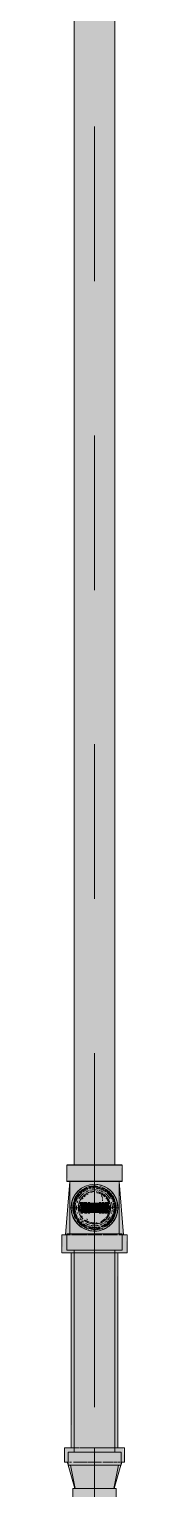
# Model space of a CAD drawing. Header units: millimetres. Extents: x -4000 to 187956, y -58990 to 162485.
# Drawn here: x 14216 to 14284, y 131161 to 132662 of the extents above; entities that cross this region are included whole.
import ezdxf

# ---------------------------------------------------------------- set-up
doc = ezdxf.new("R2010")
doc.units = ezdxf.units.MM
doc.linetypes.add('Dash 1_16_', pattern=[317.5, 158.75, -158.75])
for name, color, linetype, lineweight in [('F-SPRN', 3, 'Continuous', 9), ('P-PIPE', 3, 'Continuous', 9), ('P-PIPE-CNTR', 3, 'Continuous', 9)]:
    doc.layers.add(name, color=color, linetype=linetype, lineweight=lineweight)

# ---------------------------------------------------------------- blocks, each defined once
blk = doc.blocks.new('Sprinkler_Up - DN20-V220-FFS - TANG 1')
at = {"layer": 'F-SPRN', "transparency": 33554534}
for points in [[(-22.2, 0), (-3.9, 0.7), (-1.7, 2.9), (-1.2, 3.5), (-0.6, 4), (0.6, 4), (1.2, 3.5), (1.7, 2.9), (4.6, 0), (22.2, 0), (17.4, 13.5), (6.9, 21.2), (-6.9, 21.2), (-18, 13), (-20.5, 5.2)], [(0, -16.7), (4.3, -16.1), (11.8, -11.8), (16.1, -4.3), (16.1, 4.3), (10.8, 12.5), (8.3, 14.4), (-0.3, 16.6), (-4.3, 16.1), (-11.8, 11.8), (-16.1, 4.3), (-16.1, -4.3), (-11.8, -11.8), (-8.3, -14.4), (-0.3, -16.6)], [(0, -15.6), (7.8, -13.5), (14.4, -5.7), (15.1, -4), (15.1, 4), (13.5, 7.8), (7.8, 13.5), (-0.3, 15.5), (-9.1, 12.5), (-11, 11), (-15.1, 4), (-15.1, -4), (-11, -11), (-7.8, -13.5), (-0.3, -15.5)], [(-0.3, -21.2), (6.9, -21.2), (18, -13.1), (22.2, 0), (3.9, -0.7), (1.7, -2.9), (1.2, -3.5), (0.6, -4), (-0.6, -4), (-1.2, -3.5), (-1.7, -2.9), (-4.6, 0), (-22.2, 0), (-18, -13.1), (-6.9, -21.2)], [(-10.9, -5.5), (-10.9, 5.4), (-14.5, 5.4), (-14.5, -5.5)], [(-7.7, -5.5), (-7.7, 5.4), (-10.9, 5.4), (-10.9, -5.5)], [(-7.7, -5.5), (0, -5.5), (-0.3, 5.4), (-7.7, 5.4)], [(0, 0), (5.7, 0), (2.9, 4.9), (-2.9, 4.9), (-5.7, 0), (-0.3, 0)], [(-2.9, -4.9), (2.9, -4.9), (5.7, 0), (-5.7, 0)], [(-4.6, 0), (4.6, 0), (-0.3, 4.3)], [(0, -4.6), (4.6, 0), (-4.6, 0), (-0.3, -4.3)], [(0, -2.6), (1.3, 0), (-1.8, 0), (-0.3, -2.1)], [(1.8, 0), (-0.3, 2), (-0.3, 0)], [(7.7, -5.5), (7.7, 5.4), (0, 5.4), (0, -5.5)], [(10.9, -5.5), (10.9, 5.4), (7.7, 5.4), (7.7, -5.5)], [(14.5, -5.5), (14.5, 5.4), (10.9, 5.4), (10.9, -5.5)]]:
    blk.add_hatch(color=1, dxfattribs=at).paths.add_polyline_path(points)
at = {"layer": 'F-SPRN', "color": 1}
for p, q in [((-11.5, 5.4), (-14.5, 5.4)), ((-14.5, 5.4), (-11.3, 5.4)), ((-14.5, 5.4), (-14.5, 3.7)), ((-14.5, 3.3), (-14.5, 1.7)), ((-11.5, 5.4), (-11.5, 4)), ((-10.9, 1.9), (-10.9, 3.6)), ((-10.8, 5.4), (-8, 5.4)), ((-8.1, 5.4), (-10.8, 5.4)), ((-8.1, 4.8), (-8.1, 2.8)), ((-8.1, 2.5), (-8.1, 0.7)), ((-7.7, 4.8), (-7.7, 2.7)), ((-7.7, 4.8), (-7.7, 2.7)), ((-7.7, 2.1), (-7.7, 0.5)), ((-7.7, 2.1), (-7.7, 0.5)), ((-6.7, 5.4), (-4.7, 5.4)), ((-5.8, 3.8), (-5.8, 2.2)), ((-2.1, 0), (-2.1, 0)), ((-2.1, 0), (-2.1, -0.1)), ((-0.5, 2), (-0.6, 2)), ((-0.6, 2), (-0.6, 2)), ((-0.3, 5.4), (0, 5.4)), ((0, 5.4), (-0.3, 5.4)), ((0, 2.1), (-0.1, 2.1)), ((2.1, 0), (2.1, 0.1)), ((2.1, 0), (2.1, 0)), ((4.7, 5.4), (6.5, 5.4)), ((7.7, 5.4), (10.1, 5.4)), ((7.7, 5.2), (7.7, 2.7)), ((7.7, 5.2), (7.7, 2.7)), ((7.7, 2.3), (7.7, 0.5)), ((7.7, 2.3), (7.7, 0.5)), ((10.1, 5.4), (8.1, 5.4)), ((8.1, 5.4), (8.1, 2.8)), ((8.1, 2.5), (8.1, 0.4)), ((10.9, 5.4), (14.5, 5.4)), ((10.9, 3.6), (10.9, 0.2)), ((14.5, 5.4), (11.5, 5.4)), ((11.5, 5.4), (11.5, 4)), ((11.5, 3), (11.5, 0.2)), ((14.5, 5.4), (14.5, 1.7)), ((14.5, 1.3), (14.5, -1.3)), ((-14.5, -1.3), (-14.5, -3.6)), ((-12, -5.5), (-14.5, -5.5)), ((-14.5, -5.5), (-12, -5.5)), ((-10.9, -2.6), (-10.9, -1.3)), ((-10.4, -5.5), (-8.1, -5.5)), ((-7.8, -5.5), (-10.4, -5.5)), ((-8.1, -4.2), (-8.1, -5.5)), ((-7.7, -2.7), (-7.7, -4)), ((-7.7, -2.7), (-7.7, -4)), ((-7, -5.5), (-5.8, -5.5)), ((-4.8, -5.5), (-7, -5.5)), ((-5.8, -2.3), (-5.8, -3.8)), ((-0.3, -5.5), (0, -5.5)), ((0, -5.5), (-0.3, -5.5)), ((0, -2.1), (0.1, -2.1)), ((7, -5.5), (4.8, -5.5)), ((5.8, -2.2), (5.8, -3.8)), ((5.8, -5.5), (7, -5.5)), ((7.7, -0.5), (7.7, -2.3)), ((7.7, -0.5), (7.7, -2.3)), ((10.4, -5.5), (7.7, -5.5)), ((8.1, -0.4), (8.1, -1.9)), ((8.1, -2.8), (8.1, -5.5)), ((8.1, -5.5), (10.4, -5.5)), ((10.9, -0.2), (10.9, -3.4)), ((14.5, -5.5), (10.9, -5.5)), ((11.5, -0.2), (11.5, -3)), ((11.5, -4), (11.5, -5.5)), ((11.5, -5.5), (14.5, -5.5)), ((14.5, -2.4), (14.5, -5.5))]:
    blk.add_line(p, q, dxfattribs=at)
at = {"layer": 'F-SPRN', "color": 1, "flags": 128}
for points in [[(-0.6, 2), (-0.7, 2), (-0.8, 1.9), (-0.9, 1.9), (-0.9, 1.9), (-1, 1.8), (-1.1, 1.8), (-1.2, 1.7), (-1.2, 1.7), (-1.3, 1.6), (-1.4, 1.6), (-1.4, 1.5), (-1.5, 1.5), (-1.5, 1.4), (-1.6, 1.3), (-1.6, 1.3), (-1.7, 1.2), (-1.7, 1.1), (-1.8, 1.1), (-1.8, 1), (-1.9, 0.9), (-1.9, 0.8), (-1.9, 0.8), (-2, 0.7), (-2, 0.6), (-2, 0.5), (-2, 0.5), (-2, 0.4), (-2.1, 0.3), (-2.1, 0.2), (-2.1, 0.1), (-2.1, 0)], [(-0.1, 2.1), (-0.1, 2.1), (-0.2, 2.1), (-0.3, 2.1), (-0.4, 2), (-0.5, 2)], [(2.1, 0.1), (2.1, 0.2), (2.1, 0.2), (2.1, 0.3), (2, 0.4), (2, 0.5), (2, 0.6), (2, 0.7), (1.9, 0.7), (1.9, 0.8), (1.9, 0.9), (1.8, 1), (1.8, 1), (1.8, 1.1), (1.7, 1.2), (1.7, 1.2), (1.6, 1.3), (1.6, 1.4), (1.5, 1.4), (1.4, 1.5), (1.4, 1.5), (1.3, 1.6), (1.3, 1.7), (1.2, 1.7), (1.1, 1.7), (1.1, 1.8), (1, 1.8), (0.9, 1.9), (0.8, 1.9), (0.8, 1.9), (0.7, 2), (0.6, 2), (0.5, 2), (0.4, 2), (0.4, 2), (0.3, 2.1), (0.2, 2.1), (0.1, 2.1), (0, 2.1)], [(-2.1, -0.1), (-2.1, -0.2), (-2.1, -0.2), (-2.1, -0.3)], [(-2.1, -0.3), (-2, -0.4), (-2, -0.5), (-2, -0.6), (-2, -0.7), (-1.9, -0.7), (-1.9, -0.8), (-1.9, -0.9), (-1.8, -1), (-1.8, -1), (-1.8, -1.1), (-1.7, -1.2), (-1.7, -1.2), (-1.6, -1.3), (-1.6, -1.4), (-1.5, -1.4), (-1.4, -1.5), (-1.4, -1.5), (-1.3, -1.6), (-1.3, -1.7), (-1.2, -1.7), (-1.1, -1.7), (-1.1, -1.8), (-1, -1.8), (-0.9, -1.9), (-0.8, -1.9), (-0.8, -1.9), (-0.7, -2), (-0.6, -2), (-0.5, -2), (-0.4, -2), (-0.4, -2), (-0.3, -2.1), (-0.2, -2.1), (-0.1, -2.1), (0, -2.1)], [(0.1, -2.1), (0.1, -2.1), (0.2, -2.1), (0.3, -2.1), (0.4, -2), (0.5, -2), (0.6, -2), (0.6, -2), (0.7, -2), (0.8, -1.9), (0.9, -1.9), (0.9, -1.9), (1, -1.8), (1.1, -1.8), (1.2, -1.7), (1.2, -1.7), (1.3, -1.6), (1.4, -1.6), (1.4, -1.5), (1.5, -1.5), (1.5, -1.4), (1.6, -1.3), (1.6, -1.3), (1.7, -1.2), (1.7, -1.1), (1.8, -1.1), (1.8, -1), (1.9, -0.9), (1.9, -0.8), (1.9, -0.8), (2, -0.7), (2, -0.6), (2, -0.5), (2, -0.5), (2, -0.4), (2.1, -0.3), (2.1, -0.2), (2.1, -0.1), (2.1, 0)]]:
    blk.add_lwpolyline(points, dxfattribs=at)
at = {"layer": 'F-SPRN', "color": 1}
for radius, start, end in [(22.2, 126, 137.5199), (21.9, 126.6942, 134.2868), (22.2, 120.5099, 125.4426), (21.9, 121.0008, 125.7507), (21.9, 115.9038, 121.0008), (22.2, 115.5084, 120.3073), (22.2, 110.5227, 115.155), (21.9, 110.8269, 115.8071), (16.7, 113.0788, 120), (16.7, 113.0788, 120), (21.9, 100.2265, 104.9879), (22.2, 100.2138, 104.6605), (16.7, 96.4143, 105), (16.7, 96.4143, 105), (22.2, 95.1058, 99), (21.9, 90.8412, 96.6043), (16.7, 90, 91.0998), (16.7, 90, 91.0998), (15.6, 90, 91.1749), (15.6, 90, 91.1749), (21.9, 83.3957, 89.4624), (22.2, 81.4379, 84.8941), (15.6, 75.573, 80.5892), (15.6, 75.573, 80.5892), (21.9, 75.0121, 78.7151), (16.7, 60, 66.9212), (16.7, 60, 66.9212), (22.2, 64.845, 69.4773), (21.9, 64.1928, 69.1731), (22.2, 59.6926, 63.8302), (22.2, 54.5573, 59.4901), (21.9, 54.2493, 58.9991), (22.2, 42.48, 54), (21.9, 45.7131, 53.3058), (21.9, 41.5969, 45.7131), (22.2, 174.2121, 180), (22.2, 168.0802, 173.7027), (21.9, 175.7511, 179.2615), (22.2, 146.0214, 166.9094), (21.9, 165.6773, 170.4166), (21.9, 157.1451, 164.8151), (21.9, 148.6536, 154.7925), (21.9, 144.9438, 146.6247), (22.2, 144, 144.2557), (21.9, 144, 144.9438), (21.9, 138.7741, 143.2701), (16.7, 167.6802, 180), (16.7, 167.6802, 180), (16.7, 155.3879, 162.2982), (16.7, 155.3879, 162.2982), (15.6, 171.292, 180), (15.6, 171.292, 180), (15.6, 157.7499, 165), (15.6, 157.7499, 165), (16.7, 137.7018, 149.931), (16.7, 137.7018, 149.931), (15.6, 138.4214, 144.6373), (15.6, 138.4214, 144.6373), (16.7, 130.7528, 135), (16.7, 130.7528, 135), (16.7, 121.4181, 130.5751), (16.7, 121.4181, 130.5751), (15.6, 126.205, 133.2078), (15.6, 126.205, 133.2078), (15.6, 115.1213, 119.9813), (15.6, 115.1213, 119.9813), (4.63, 155.7832, 180), (4.63, 155.7832, 180), (2.56, 109.0192, 166.2041), (2.56, 109.0192, 166.2041), (2.04, 109.0192, 180), (4.63, 90, 96.1539), (4.63, 90, 96.1539), (3.81, 90, 97.4715), (2.56, 90, 101.1287), (2.56, 90, 101.1287), (2.04, 90, 103.9305), (4.63, 54.3832, 89.9998), (4.63, 54.3832, 89.9998), (3.81, 57.0577, 89.9998), (2.56, 14.5599, 89.9997), (2.56, 14.5599, 89.9997), (2.04, 10.4703, 89.9996), (4.63, 17.9592, 42.0539), (4.63, 17.9592, 42.0539), (15.6, 67.5614, 73.8677), (15.6, 67.5614, 73.8677), (15.6, 60.0187, 65.5637), (15.6, 60.0187, 65.5637), (15.6, 54.096, 60), (15.6, 54.096, 60), (16.7, 49.4249, 58.5819), (16.7, 49.4249, 58.5819), (15.6, 46.7922, 53.795), (15.6, 46.7922, 53.795), (16.7, 45, 49.2472), (16.7, 45, 49.2472), (15.6, 30, 41.5786), (15.6, 30, 41.5786), (16.7, 30, 42.2978), (16.7, 30, 42.2978), (15.6, 23.6155, 29.5646), (15.6, 15, 29.5646), (15.6, 15, 20.3861), (16.7, 17.7022, 24.6121), (16.7, 17.7022, 24.6121), (15.6, 360, 8.708), (15.6, 0, 8.708), (16.7, 360, 12.3198), (16.7, 0, 12.3198), (21.9, 37.0471, 41.2258), (22.2, 36, 41.8781), (21.9, 35.0562, 37.0471), (21.9, 25.2075, 35.0562), (22.2, 34.5208, 36), (22.2, 13.0903, 33.9784), (21.9, 15.1849, 22.8559), (21.9, 9.5832, 14.3227), (21.9, 0.7385, 9.5832), (22.2, 360, 11.9197), (22.2, 180, 191.65), (21.9, 180.7385, 189.074), (21.9, 189.074, 194.3227), (22.2, 193.5817, 211.0994), (21.9, 196.5095, 205.2075), (21.9, 206.0164, 211.3476), (21.9, 213.3753, 216), (22.2, 215.7443, 216), (22.2, 216, 221.7615), (21.9, 216.7299, 221.1066), (16.7, 180, 192.3198), (16.7, 180, 192.3198), (21.9, 221.6481, 227.6758), (15.6, 181.9082, 193.6618), (15.6, 181.9082, 193.6618), (16.7, 200.2021, 204.6121), (16.7, 200.2021, 204.6121), (16.7, 210.069, 223.2787), (16.7, 210.069, 223.2787), (15.6, 212.5472, 218.2268), (15.6, 212.5472, 218.2268), (16.7, 229.4249, 238.5819), (16.7, 229.4249, 238.5819), (15.6, 233.991, 240), (15.6, 233.991, 240), (16.7, 240, 255), (16.7, 240, 255), (15.6, 240.0187, 250.7389), (15.6, 240.0187, 250.7389), (4.63, 197.9592, 270), (4.63, 197.9592, 270), (2.56, 191.1677, 270), (2.56, 191.1677, 258.8713), (2.04, 190.4703, 270), (2.56, 258.8713, 270), (3.81, 262.5285, 270), (2.04, 270.0004, 0), (4.63, 270.0002, 354.0955), (4.63, 270.0002, 354.0955), (2.56, 270.0003, 344.6761), (2.56, 270.0003, 344.6761), (3.81, 270.0002, 302.9423), (3.81, 315.6512, 360), (16.7, 286.5995, 300), (16.7, 286.5995, 300), (15.6, 294.4363, 299.9813), (15.6, 294.4363, 299.9813), (15.6, 300, 313.2078), (15.6, 300, 313.2078), (16.7, 301.4181, 310.5751), (16.7, 301.4181, 310.5751), (15.6, 318.4214, 330), (15.6, 318.4214, 330), (16.7, 316.7213, 330), (16.7, 316.7213, 330), (15.6, 330.4354, 336.3845), (15.6, 330.4354, 336.3845), (15.6, 338.3431, 345), (15.6, 338.3431, 345), (21.9, 312.3244, 317.6396), (15.6, 346.3382, 351.292), (15.6, 346.3382, 351.292), (16.7, 335.3879, 345), (16.7, 335.3879, 345), (15.6, 351.7732, 360), (15.6, 351.7732, 360), (16.7, 347.6802, 360), (16.7, 347.6802, 360), (21.9, 318.8935, 322.9529), (22.2, 318.2385, 324), (21.9, 322.9529, 324), (21.9, 324.7698, 334.7925), (22.2, 325.9653, 346.4186), (21.9, 336.4428, 343.4895), (21.9, 345.6773, 350.9262), (21.9, 350.9262, 358.6257), (22.2, 348.3501, 358.9212), (22.2, 222.5302, 226.9752), (21.9, 227.6758, 233.3058), (22.2, 229.5348, 234), (22.2, 234.6656, 239.4443), (21.9, 235.0407, 238.9588), (21.9, 239.0971, 244.0423), (22.2, 239.8102, 244.4394), (21.9, 244.3247, 249.1109), (22.2, 244.9737, 249.417), (21.9, 255.5455, 259.6439), (15.6, 255, 267.64), (15.6, 255, 267.64), (21.9, 259.9968, 264.8362), (22.2, 260.2182, 264.7286), (16.7, 263.0684, 270), (16.7, 263.0684, 268.9002), (22.2, 265.0745, 269.1717), (15.6, 268.8251, 270), (15.6, 268.8251, 270), (16.7, 268.9002, 270), (22.2, 270.1079, 274.9255), (15.6, 275.5762, 280.6843), (15.6, 275.5762, 280.6843), (16.7, 276.4143, 285), (16.7, 276.4143, 285), (21.9, 275.1638, 278.8503), (22.2, 275.2714, 279), (21.9, 280.3561, 284.9049), (22.2, 280.34, 284.5795), (21.9, 295.9577, 300.9029), (22.2, 295.5607, 300.1899), (21.9, 301.0413, 305.7507), (22.2, 300.5557, 305.3344), (21.9, 306.6942, 312.3244), (22.2, 306, 310.4652), (22.2, 310.6512, 315.5616)]:
    blk.add_arc((0, 0), radius, start, end, dxfattribs=at)
blk = doc.blocks.new('Steel_Transition_Threaded_HoaPhat - Standard-V224-FFS - TANG 1')
at = {"layer": 'P-PIPE', "lineweight": 13, "transparency": 33554534}
h = blk.add_hatch(color=1, dxfattribs=at)
h.paths.add_polyline_path([(14250, 131427.6), (14255.8, 131428.4), (14261.3, 131430.6), (14267.4, 131436.1), (14269.5, 131438.8), (14271.7, 131444.3), (14272.5, 131450.1), (14271.7, 131455.9), (14267.4, 131464.1), (14265.9, 131466), (14261.3, 131469.6), (14255.8, 131471.8), (14249.7, 131472.5), (14244.2, 131471.8), (14238.8, 131469.6), (14232, 131463.2), (14230.5, 131461.3), (14228.3, 131455.9), (14227.5, 131450.1), (14228.3, 131444.3), (14232, 131436.9), (14234.1, 131434.2), (14238.8, 131430.6), (14244.2, 131428.4), (14249.7, 131427.6)])
h.paths.add_polyline_path([(14250, 131430), (14244.8, 131430.7), (14240, 131432.7), (14235.8, 131435.9), (14232, 131441.5), (14230.6, 131444.9), (14229.9, 131450.1), (14232, 131458.6), (14234.5, 131462.6), (14235.8, 131464.3), (14240, 131467.5), (14244.8, 131469.5), (14250, 131470.2), (14255.2, 131469.5), (14260.1, 131467.5), (14265.5, 131462.6), (14267.4, 131460.1), (14269.4, 131455.3), (14270.1, 131450.1), (14269.4, 131444.9), (14267.4, 131440), (14264.2, 131435.9), (14260.1, 131432.7), (14255.2, 131430.7)])
for points in [[(14250, 131430), (14249.7, 131433.7), (14241.8, 131435.9), (14235.8, 131441.9), (14233.6, 131450.1), (14235.8, 131458.3), (14241.8, 131464.3), (14250, 131466.5), (14249.7, 131470.1), (14244.8, 131469.5), (14240, 131467.5), (14234.5, 131462.6), (14232, 131458.6), (14230.6, 131455.3), (14229.9, 131450.1), (14232, 131441.5), (14232.6, 131440), (14235.8, 131435.9), (14240, 131432.7), (14244.8, 131430.7), (14249.7, 131430)], [(14250, 131431.6), (14254.8, 131432.2), (14259.3, 131434.1), (14263.1, 131437), (14267.4, 131444.2), (14267.9, 131445.3), (14268.5, 131450.1), (14267.4, 131456), (14263.5, 131462.6), (14263.1, 131463.2), (14259.3, 131466.1), (14254.8, 131468), (14249.7, 131468.5), (14245.2, 131468), (14240.8, 131466.1), (14236.5, 131462.6), (14234, 131459.3), (14232, 131453.7), (14232, 131446.5), (14232.5, 131444.4), (14234, 131440.8), (14236.9, 131437), (14240.8, 131434.1), (14245.2, 131432.2), (14249.7, 131431.6)], [(14250, 131430), (14255.2, 131430.7), (14260.1, 131432.7), (14264.2, 131435.9), (14267.4, 131440), (14269.4, 131444.9), (14270.1, 131450.1), (14269.4, 131455.3), (14265.5, 131462.6), (14264.2, 131464.3), (14260.1, 131467.5), (14255.2, 131469.5), (14250, 131470.2), (14250, 131466.5), (14258.2, 131464.3), (14264.2, 131458.3), (14266.4, 131450.1), (14264.2, 131441.9), (14258.2, 131435.9), (14250, 131433.7)]]:
    blk.add_hatch(color=1, dxfattribs=at).paths.add_polyline_path(points)
at = {"layer": 'P-PIPE', "color": 20, "lineweight": 13}
for p, q in [((14267.4, 131460.1), (14267.4, 131460.1)), ((14267.4, 131440), (14267.4, 131440))]:
    blk.add_line(p, q, dxfattribs=at)
for radius, start, end in [(22.5, 144.6888, 159.865), (22.5, 150, 159.865), (22.5, 144.6888, 150), (22.5, 136.6843, 142.7915), (22.5, 136.6843, 142.7915), (20.1, 141.0399, 148.1553), (18.5, 137.133, 150), (18.5, 137.133, 150), (22.5, 128.8509, 135), (22.5, 128.8509, 135), (20.1, 135, 139.8677), (20.1, 128.8856, 135), (22.5, 123.5014, 127.8102), (22.5, 123.5014, 127.8102), (18.5, 135, 137.133), (18.5, 135, 137.133), (18.5, 123.4976, 133.2041), (18.5, 123.4976, 133.2041), (20.1, 120, 125.0043), (22.5, 114.4366, 117.9277), (22.5, 114.4366, 117.9277), (20.1, 109.6859, 120), (18.5, 106.819, 120), (18.5, 106.819, 120), (22.5, 110.1228, 113.6824), (22.5, 110.1228, 113.6824), (22.5, 105.1722, 109.4457), (22.5, 105.1722, 109.4457), (22.5, 100.4019, 104.2342), (22.5, 100.4019, 104.2342), (20.1, 100.9975, 105), (18.5, 91.4353, 103.2046), (18.5, 91.4353, 103.2046), (22.5, 95.629, 99.4962), (22.5, 95.629, 99.4962), (16.4, 96.2132, 102.4814), (20.1, 90.912, 97.6413), (22.5, 90.8458, 94.7519), (22.5, 90.8458, 94.7519), (22.5, 90, 90.8147), (22.5, 90, 90.8147), (20.1, 90, 90.912), (18.5, 90, 90.9909), (18.5, 90, 90.9909), (16.4, 90, 91.1178), (18.5, 84.3307, 90), (18.5, 84.3307, 90), (22.5, 85.2481, 89.1542), (22.5, 85.2481, 89.1542), (20.1, 75.0607, 85.3338), (18.5, 78.0986, 83.0152), (18.5, 78.0986, 83.0152), (18.5, 60, 75), (18.5, 60, 75), (16.4, 66.9681, 72.9388), (20.1, 60, 75), (22.5, 70.5542, 74.8278), (22.5, 70.5542, 74.8278), (16.4, 50.4733, 56.1223), (22.5, 62.0722, 65.5634), (22.5, 62.0722, 65.5634), (20.1, 54.9957, 60), (18.5, 46.7959, 56.5024), (18.5, 46.7959, 56.5024), (22.5, 52.1897, 56.4986), (22.5, 52.1897, 56.4986), (20.1, 45, 51.1144), (18.5, 42.867, 45), (18.5, 42.867, 45), (18.5, 30, 42.867), (18.5, 30, 42.867), (22.5, 45, 51.149), (22.5, 45, 51.149), (20.1, 40.1323, 45), (20.1, 31.8447, 38.9601), (22.5, 38.7439, 43.3156), (22.5, 38.7439, 43.3156), (22.5, 30, 34.1416), (22.5, 30, 34.1416), (22.5, 20.1349, 30), (22.5, 20.1349, 30), (22.5, 166.8829, 195), (22.5, 166.8829, 180), (22.5, 180, 195), (20.1, 166.0499, 180), (20.1, 180, 193.9501), (20.1, 154.6137, 162.7449), (18.5, 172.0754, 187.9246), (18.5, 172.0754, 180), (18.5, 180, 187.9246), (20.1, 150, 154.5924), (18.5, 157.6232, 164.2847), (18.5, 157.6232, 164.2847), (16.4, 172.7911, 178.9063), (16.4, 168.5467, 172.7911), (16.4, 187.2089, 191.4533), (16.4, 144.7142, 150), (16.4, 30, 35.2854), (16.4, 353.5463, 7.2085), (20.1, 25.4076, 30), (18.5, 15, 18.8017), (18.5, 15, 18.8017), (18.5, 355.5822, 13.4061), (18.5, 0, 13.4061), (18.5, 346.5939, 352.0754), (18.5, 346.5939, 352.0754), (18.5, 355.5822, 0), (20.1, 17.2551, 22.1427), (20.1, 0, 13.9501), (20.1, 346.0499, 355.8245), (22.5, 345.8451, 359.2292), (22.5, 345.8451, 359.2292), (22.5, 0, 13.1169), (22.5, 0, 13.1169), (22.5, 200.0478, 206.566), (22.5, 200.0478, 206.566), (20.1, 197.2551, 204.6439), (20.1, 205.4076, 210), (18.5, 195, 198.0938), (18.5, 195, 198.0938), (22.5, 218.4887, 223.177), (22.5, 218.4887, 223.177), (20.1, 212.7848, 220.1323), (22.5, 225.0428, 231.0351), (22.5, 225.0428, 231.0351), (18.5, 214.4178, 223.5703), (18.5, 214.4178, 223.5703), (20.1, 225, 231.1144), (16.4, 210.6635, 216.4537), (22.5, 232.2882, 236.4605), (22.5, 232.2882, 236.4605), (18.5, 226.7959, 232.2231), (18.5, 226.7959, 232.2231), (20.1, 234.9957, 240), (16.4, 230.4733, 236.6389), (20.1, 240, 255), (18.5, 240, 255), (18.5, 240, 255), (16.4, 240, 246.5955), (18.5, 258.0986, 270), (18.5, 258.0986, 270), (16.4, 264.1652, 268.506), (16.4, 268.8822, 270), (18.5, 271.4353, 277.6289), (18.5, 271.4353, 277.6289), (16.4, 276.2132, 283.9063), (18.5, 277.7769, 283.2046), (18.5, 277.7769, 283.2046), (18.5, 286.819, 300), (18.5, 286.819, 300), (16.4, 293.4045, 300), (20.1, 289.6859, 300), (20.1, 300, 305.0043), (18.5, 303.4976, 313.2041), (18.5, 303.4976, 313.2041), (22.5, 303.5395, 307.7118), (22.5, 303.5395, 307.7118), (20.1, 308.8856, 315), (18.5, 316.4297, 330), (18.5, 316.4297, 330), (20.1, 315, 328.1553), (22.5, 308.965, 314.9573), (22.5, 308.965, 314.9573), (22.5, 316.8231, 321.2561), (22.5, 316.8231, 321.2561), (20.1, 330, 342.7449), (18.5, 341.1983, 345), (18.5, 341.1983, 345), (22.5, 324.6624, 329.1549), (22.5, 324.6624, 329.1549), (22.5, 330, 339.9523), (22.5, 330, 339.9523), (22.5, 242.1662, 245.5197), (22.5, 242.1662, 245.5197), (22.5, 246.4207, 249.8255), (22.5, 246.4207, 249.8255), (22.5, 250.669, 254.7376), (22.5, 250.669, 254.7376), (20.1, 255.0607, 267.9279), (22.5, 265.2776, 268.9639), (22.5, 265.2776, 268.9639), (20.1, 269.088, 270), (22.5, 269.1853, 270), (22.5, 269.1853, 270), (20.1, 270.5246, 278.5089), (22.5, 271.0362, 274.7225), (22.5, 271.0362, 274.7225), (22.5, 275.7812, 279.4405), (22.5, 275.7812, 279.4405), (20.1, 280.9975, 285), (22.5, 280.5198, 284.1546), (22.5, 280.5198, 284.1546), (22.5, 285.2624, 289.3311), (22.5, 285.2624, 289.3311), (22.5, 290.1745, 293.5794), (22.5, 290.1745, 293.5794)]:
    blk.add_arc((14250, 131450.1), radius, start, end, dxfattribs=at)

msp = doc.modelspace()

# ---------------------------------------------------------------- hatches: boundary and pattern name
at = {"layer": 'P-PIPE', "transparency": 33554534}
for points in [[(14231.7, 131493.8), (14250, 131493.8), (14250, 134149.1), (14228.9, 134149.1), (14229.6, 131493.8)], [(14231.7, 131494.3), (14250, 131494.3), (14250, 134148.9), (14228.9, 134148.9), (14229.6, 131494.3)], [(14250, 131493.8), (14271.1, 131493.8), (14270.4, 134149.1), (14250, 134149.1), (14250, 131499.1)], [(14250, 131494.3), (14271.1, 131494.3), (14270.4, 134148.9), (14250, 134148.9), (14250, 131499.1)], [(14242.6, 131477.6), (14250, 131477.6), (14250, 131494.3), (14221.4, 131494.3), (14222.3, 131477.6), (14235.7, 131477.6)], [(14242.6, 131477.2), (14250, 131477.2), (14250, 131493.8), (14221.4, 131493.8), (14222.3, 131477.2), (14235.7, 131477.2)], [(14278.6, 131477.6), (14277.7, 131494.3), (14250, 131494.3), (14250, 131477.6), (14277.7, 131477.6)], [(14278.6, 131477.2), (14277.7, 131493.8), (14250, 131493.8), (14250, 131477.2), (14277.7, 131477.2)], [(14221, 131422.2), (14250, 131422.2), (14249.7, 131429), (14242.5, 131430.3), (14236.3, 131434), (14231.8, 131439.3), (14229.3, 131445.9), (14229.1, 131453.5), (14233.3, 131462.6), (14236.2, 131466.1), (14244.4, 131470.2), (14250, 131471.2), (14249.7, 131477.6), (14224.7, 131477.6), (14220, 131422.2)], [(14245.1, 131423.2), (14250, 131423.2), (14249.7, 131429.1), (14240.8, 131431.4), (14233.9, 131436.9), (14231.7, 131439.6), (14229.2, 131446.3), (14229.2, 131454.1), (14233.9, 131463.6), (14237.7, 131467.2), (14244.3, 131470.3), (14250, 131471.4), (14249.7, 131477.2), (14224.7, 131477.2), (14225.6, 131423.2), (14243.5, 131423.2)], [(14280, 131422.2), (14274.4, 131477.6), (14250, 131477.6), (14250, 131471.2), (14259.1, 131468.9), (14263.8, 131466.1), (14268.4, 131460.6), (14270.9, 131453.5), (14270.7, 131445.9), (14267.4, 131438.4), (14263.7, 131434), (14257.5, 131430.3), (14250, 131428.9), (14250, 131422.2), (14279, 131422.2)], [(14271.9, 131423.2), (14275.3, 131423.2), (14274.4, 131477.2), (14250, 131477.2), (14250, 131471.4), (14259.2, 131469), (14266.1, 131463.6), (14268.3, 131460.9), (14270.8, 131454.1), (14270.8, 131446.3), (14266.1, 131436.9), (14262.3, 131433.3), (14255.7, 131430.1), (14250, 131429.1), (14250, 131423.2), (14267.9, 131423.2)], [(14250, 131426.1), (14256.2, 131426.9), (14262.1, 131429.3), (14267.4, 131433.6), (14270.9, 131438.2), (14273.3, 131444), (14274.1, 131450.2), (14273.3, 131456.5), (14270.6, 131462.6), (14267.1, 131467.3), (14262.1, 131471.1), (14256.2, 131473.5), (14249.7, 131474.3), (14243.8, 131473.5), (14237.9, 131471.1), (14232, 131466), (14229.1, 131462.3), (14226.7, 131456.5), (14225.9, 131450.2), (14226.7, 131444), (14229.1, 131438.2), (14233, 131433.2), (14237.9, 131429.3), (14243.8, 131426.9), (14250, 131426.1)], [(14250, 131426), (14256.2, 131426.8), (14262.1, 131429.2), (14267.4, 131433.5), (14270.9, 131438), (14273.3, 131443.8), (14274.1, 131450.1), (14273.3, 131456.3), (14270.5, 131462.6), (14267.1, 131467.1), (14262.1, 131471), (14256.2, 131473.4), (14249.7, 131474.2), (14243.8, 131473.4), (14237.9, 131471), (14232, 131465.9), (14229.1, 131462.1), (14226.7, 131456.3), (14225.9, 131450.1), (14226.7, 131443.8), (14229.1, 131438), (14233, 131433), (14237.9, 131429.2), (14243.8, 131426.8), (14248.9, 131426.1)], [(14241.7, 131435.6), (14242.8, 131437.6), (14241.7, 131441.7), (14242.8, 131445.9), (14245.8, 131449), (14257.2, 131454.3), (14258.4, 131458.4), (14257.2, 131462.6), (14255.9, 131464.3), (14249.7, 131466.7), (14241.7, 131464.6), (14235.5, 131458.4), (14233.3, 131450.1), (14235.5, 131441.7), (14238.2, 131438.3)], [(14250, 131433.4), (14258.4, 131435.6), (14261.8, 131438.3), (14266.1, 131445.8), (14266.1, 131454.4), (14260.9, 131462.6), (14258.4, 131464.6), (14249.7, 131466.7), (14245.7, 131466.2), (14238.2, 131461.9), (14233.9, 131454.4), (14234.7, 131444.4), (14238.2, 131438.3), (14241.7, 131435.6), (14249.7, 131433.5)], [(14250, 131433.5), (14254.3, 131434.1), (14261.8, 131438.4), (14266.1, 131445.9), (14266.1, 131454.6), (14260.8, 131462.6), (14254.3, 131466.4), (14245.7, 131466.4), (14238.2, 131462), (14233.9, 131454.6), (14234.8, 131444.4), (14238.2, 131438.4), (14245.7, 131434.1), (14249.7, 131433.6)], [(14226.1, 131403.8), (14250, 131403.8), (14250, 131422.2), (14216.2, 131422.2), (14217.4, 131403.8), (14220.7, 131403.8)], [(14222.3, 131406.6), (14250, 131406.6), (14250, 131423.2), (14221.4, 131423.2), (14221.4, 131406.6)], [(14278.6, 131406.6), (14277.7, 131423.2), (14250, 131423.2), (14250, 131406.6), (14277.7, 131406.6)], [(14283.8, 131403.8), (14282.6, 131422.2), (14250, 131422.2), (14250, 131403.8), (14282.6, 131403.8)], [(14243.8, 131203.5), (14250, 131203.5), (14250, 131403.8), (14225.9, 131403.8), (14226.7, 131203.5), (14237.9, 131203.5)], [(14244.5, 131198.9), (14250, 131198.9), (14250, 131406.6), (14228.9, 131406.6), (14229.6, 131198.9), (14239.5, 131198.9)], [(14250, 131198.9), (14271.1, 131198.9), (14270.4, 131406.6), (14250, 131406.6), (14250, 131280.1)], [(14250, 131203.5), (14274.1, 131203.5), (14273.3, 131403.8), (14250, 131403.8), (14250, 131280.1)], [(14220.3, 131188.6), (14280.8, 131188.6), (14279.8, 131203.5), (14219.2, 131203.5), (14219.2, 131188.6)], [(14269.3, 131185.6), (14277.4, 131185.6), (14276.4, 131198.9), (14222.7, 131198.9), (14223.6, 131185.6), (14263.7, 131185.6)], [(14264.2, 131160.7), (14270.1, 131160.7), (14277.1, 131188.6), (14221.9, 131188.6), (14230.6, 131160.7), (14260.1, 131160.7)], [(14235.8, 131161.7), (14270.1, 131161.7), (14273.9, 131185.6), (14225.2, 131185.6), (14230.6, 131161.7), (14232.6, 131161.7)], [(14265.9, 131149.9), (14272.5, 131149.9), (14271.7, 131161.7), (14227.5, 131161.7), (14228.3, 131149.9), (14261.3, 131149.9)]]:
    msp.add_hatch(color=1, dxfattribs=at).paths.add_polyline_path(points)

# ---------------------------------------------------------------- linework, layer by layer
at = {"layer": 'P-PIPE', "color": 20, "lineweight": 13}
for p, q in [((14228.9, 134149.1), (14228.9, 131493.8)), ((14228.9, 134148.9), (14228.9, 131494.3)), ((14271.1, 131493.8), (14271.1, 134149.1)), ((14271.1, 131494.3), (14271.1, 134148.9)), ((14228.8, 131494.3), (14221.4, 131494.3)), ((14228.8, 131494.3), (14221.4, 131494.3)), ((14221.4, 131493.8), (14221.4, 131477.2)), ((14222.3, 131493.8), (14221.4, 131493.8)), ((14250, 131493.8), (14221.4, 131493.8)), ((14221.4, 131493.8), (14221.4, 131477.6)), ((14228.8, 131493.8), (14222.3, 131493.8)), ((14228.9, 131494.3), (14229.6, 131494.3)), ((14228.9, 131493.8), (14229.6, 131493.8)), ((14229.7, 131494.3), (14235.1, 131494.3)), ((14229.7, 131493.8), (14235.1, 131493.8)), ((14231.6, 131494.3), (14229.8, 131494.3)), ((14231.6, 131494.3), (14229.8, 131494.3)), ((14231.6, 131493.8), (14229.8, 131493.8)), ((14235, 131494.3), (14231.8, 131494.3)), ((14235, 131494.3), (14231.8, 131494.3)), ((14235, 131493.8), (14231.8, 131493.8)), ((14235.6, 131494.3), (14239.5, 131494.3)), ((14235.6, 131493.8), (14264.4, 131493.8)), ((14239.4, 131494.3), (14235.7, 131494.3)), ((14239.4, 131494.3), (14235.7, 131494.3)), ((14250, 131493.8), (14235.7, 131493.8)), ((14244.5, 131494.3), (14239.4, 131494.3)), ((14244.5, 131494.3), (14239.4, 131494.3)), ((14239.5, 131494.3), (14244.5, 131494.3)), ((14250, 131494.3), (14244.5, 131494.3)), ((14250, 131494.3), (14244.5, 131494.3)), ((14244.5, 131494.3), (14250, 131494.3)), ((14255.5, 131494.3), (14250, 131494.3)), ((14255.5, 131494.3), (14250, 131494.3)), ((14250, 131494.3), (14255.5, 131494.3)), ((14264.3, 131493.8), (14250, 131493.8)), ((14278.6, 131493.8), (14250, 131493.8)), ((14260.6, 131494.3), (14255.5, 131494.3)), ((14260.6, 131494.3), (14255.5, 131494.3)), ((14255.5, 131494.3), (14260.5, 131494.3)), ((14260.5, 131494.3), (14264.4, 131494.3)), ((14264.3, 131494.3), (14260.6, 131494.3)), ((14264.3, 131494.3), (14260.6, 131494.3)), ((14264.9, 131494.3), (14268.3, 131494.3)), ((14264.9, 131493.8), (14270.3, 131493.8)), ((14267.6, 131494.3), (14265, 131494.3)), ((14267.6, 131494.3), (14265, 131494.3)), ((14267.6, 131493.8), (14265, 131493.8)), ((14268.3, 131494.3), (14270.3, 131494.3)), ((14270.2, 131494.3), (14268.4, 131494.3)), ((14270.2, 131494.3), (14268.4, 131494.3)), ((14270.2, 131493.8), (14268.4, 131493.8)), ((14270.4, 131494.3), (14271.1, 131494.3)), ((14270.4, 131493.8), (14271.1, 131493.8)), ((14278.6, 131494.3), (14271.2, 131494.3)), ((14278.6, 131494.3), (14271.2, 131494.3)), ((14278.6, 131493.8), (14271.2, 131493.8)), ((14278.6, 131477.2), (14278.6, 131493.8)), ((14278.6, 131477.6), (14278.6, 131493.8)), ((14224.7, 131477.2), (14220, 131422.2)), ((14221.4, 131477.6), (14222.3, 131477.6)), ((14221.4, 131477.6), (14222.3, 131477.6)), ((14221.4, 131477.2), (14224.6, 131477.2)), ((14221.4, 131477.2), (14250, 131477.2)), ((14222.3, 131477.6), (14224.6, 131477.6)), ((14222.3, 131477.6), (14225.1, 131477.6)), ((14224.7, 131477.2), (14224.7, 131423.2)), ((14225.6, 131477.2), (14224.7, 131477.2)), ((14225.6, 131477.2), (14224.7, 131477.2)), ((14225.2, 131477.6), (14229.6, 131477.6)), ((14225.5, 131477.6), (14229.6, 131477.6)), ((14225.5, 131477.2), (14231.8, 131477.2)), ((14232, 131477.2), (14225.6, 131477.2)), ((14242.6, 131477.2), (14225.6, 131477.2)), ((14229.8, 131477.6), (14231.8, 131477.6)), ((14229.8, 131477.6), (14235.5, 131477.6)), ((14232, 131477.6), (14234.7, 131477.6)), ((14232, 131477.2), (14234.7, 131477.2)), ((14232.1, 131477.2), (14232, 131477.2)), ((14234.6, 131477.2), (14232.1, 131477.2)), ((14241.9, 131477.2), (14235.6, 131477.2)), ((14235.7, 131477.6), (14241.9, 131477.6)), ((14235.7, 131477.6), (14242.4, 131477.6)), ((14235.7, 131477.2), (14241.9, 131477.2)), ((14242.6, 131477.6), (14249.7, 131477.6)), ((14243.4, 131477.6), (14249.7, 131477.6)), ((14243.4, 131477.2), (14250, 131477.2)), ((14250, 131477.2), (14243.5, 131477.2)), ((14250, 131477.2), (14243.5, 131477.2)), ((14249.7, 131477.6), (14250, 131477.6)), ((14249.7, 131477.6), (14250, 131477.6)), ((14250, 131477.6), (14256.6, 131477.6)), ((14250, 131477.6), (14257.2, 131477.6)), ((14250, 131477.2), (14256.6, 131477.2)), ((14250, 131477.2), (14278.6, 131477.2)), ((14256.5, 131477.2), (14250, 131477.2)), ((14256.5, 131477.2), (14250, 131477.2)), ((14257.4, 131477.6), (14264.1, 131477.6)), ((14275.3, 131477.2), (14257.4, 131477.2)), ((14258.1, 131477.6), (14264.1, 131477.6)), ((14258.1, 131477.2), (14264.3, 131477.2)), ((14264.4, 131477.2), (14258.1, 131477.2)), ((14264.3, 131477.6), (14270.1, 131477.6)), ((14265.3, 131477.6), (14267.6, 131477.6)), ((14265.3, 131477.2), (14267.6, 131477.2)), ((14275.3, 131477.2), (14265.4, 131477.2)), ((14268, 131477.6), (14270.1, 131477.6)), ((14268, 131477.2), (14274.5, 131477.2)), ((14270.2, 131477.6), (14274.5, 131477.6)), ((14270.2, 131477.6), (14274.7, 131477.6)), ((14274.8, 131477.6), (14277.6, 131477.6)), ((14275.3, 131423.2), (14275.3, 131477.2)), ((14280, 131422.2), (14275.3, 131477.2)), ((14275.4, 131477.6), (14277.6, 131477.6)), ((14275.4, 131477.2), (14278.6, 131477.2)), ((14277.7, 131477.6), (14278.6, 131477.6)), ((14277.7, 131477.6), (14278.6, 131477.6)), ((14216.2, 131422.2), (14216.2, 131403.8)), ((14219.8, 131422.2), (14216.2, 131422.2)), ((14220.7, 131422.2), (14216.2, 131422.2)), ((14221.4, 131423.2), (14221.4, 131406.6)), ((14224.6, 131423.2), (14221.4, 131423.2)), ((14250, 131423.2), (14221.4, 131423.2)), ((14225.1, 131422.2), (14222.3, 131422.2)), ((14225.1, 131422.2), (14222.3, 131422.2)), ((14224.7, 131423.2), (14234.6, 131423.2)), ((14224.7, 131423.2), (14242.6, 131423.2)), ((14234.7, 131423.2), (14225.5, 131423.2)), ((14228.6, 131422.2), (14226.1, 131422.2)), ((14229.6, 131422.2), (14226.1, 131422.2)), ((14234.9, 131422.2), (14230, 131422.2)), ((14235.6, 131422.2), (14230, 131422.2)), ((14235.6, 131423.2), (14241.9, 131423.2)), ((14241.9, 131423.2), (14235.7, 131423.2)), ((14241.3, 131422.2), (14236, 131422.2)), ((14241.3, 131422.2), (14236, 131422.2)), ((14242.6, 131422.2), (14241.3, 131422.2)), ((14250, 131422.2), (14243, 131422.2)), ((14250, 131422.2), (14243, 131422.2)), ((14250, 131423.2), (14243.4, 131423.2)), ((14243.5, 131423.2), (14250, 131423.2)), ((14243.5, 131423.2), (14250, 131423.2)), ((14256.6, 131423.2), (14250, 131423.2)), ((14278.6, 131423.2), (14250, 131423.2)), ((14250, 131423.2), (14256.5, 131423.2)), ((14250, 131423.2), (14256.5, 131423.2)), ((14257.4, 131422.2), (14250.5, 131422.2)), ((14257.4, 131422.2), (14250.5, 131422.2)), ((14257.4, 131423.2), (14274.4, 131423.2)), ((14264.3, 131423.2), (14258.1, 131423.2)), ((14258.1, 131423.2), (14264.4, 131423.2)), ((14264.4, 131422.2), (14258.7, 131422.2)), ((14264.4, 131422.2), (14258.7, 131422.2)), ((14270.4, 131422.2), (14264.8, 131422.2)), ((14270.4, 131422.2), (14265.1, 131422.2)), ((14274.5, 131423.2), (14265.3, 131423.2)), ((14265.4, 131423.2), (14274.4, 131423.2)), ((14273.9, 131422.2), (14270.7, 131422.2)), ((14273.9, 131422.2), (14271.4, 131422.2)), ((14274.4, 131423.2), (14275.3, 131423.2)), ((14274.4, 131423.2), (14275.3, 131423.2)), ((14277.8, 131422.2), (14275.1, 131422.2)), ((14278.6, 131423.2), (14275.4, 131423.2)), ((14277.8, 131422.2), (14276.2, 131422.2)), ((14278.6, 131406.6), (14278.6, 131423.2)), ((14283.8, 131422.2), (14279.3, 131422.2)), ((14283.8, 131422.2), (14280.2, 131422.2)), ((14283.8, 131403.8), (14283.8, 131422.2)), ((14216.2, 131403.8), (14220.7, 131403.8)), ((14216.2, 131403.8), (14228.8, 131403.8)), ((14220.7, 131403.8), (14225.8, 131403.8)), ((14221.4, 131406.6), (14228.8, 131406.6)), ((14221.4, 131406.6), (14250, 131406.6)), ((14225.9, 131403.8), (14225.9, 131203.5)), ((14228.9, 131403.8), (14225.9, 131403.8)), ((14226.6, 131403.8), (14228.8, 131403.8)), ((14228.9, 131406.6), (14228.9, 131198.9)), ((14229.6, 131406.6), (14228.9, 131406.6)), ((14229.5, 131403.8), (14231.6, 131403.8)), ((14229.5, 131403.8), (14231.6, 131403.8)), ((14231.6, 131403.8), (14229.6, 131403.8)), ((14235.1, 131406.6), (14229.7, 131406.6)), ((14229.8, 131406.6), (14235, 131406.6)), ((14231.6, 131403.8), (14232.9, 131403.8)), ((14231.6, 131403.8), (14233.1, 131403.8)), ((14232.9, 131403.8), (14231.6, 131403.8)), ((14233.1, 131403.8), (14235, 131403.8)), ((14233.1, 131403.8), (14235, 131403.8)), ((14234.9, 131403.8), (14233.1, 131403.8)), ((14235, 131403.8), (14239.3, 131403.8)), ((14235, 131403.8), (14239.3, 131403.8)), ((14239.3, 131403.8), (14235, 131403.8)), ((14264.4, 131406.6), (14235.6, 131406.6)), ((14235.7, 131406.6), (14250, 131406.6)), ((14239.4, 131403.8), (14243.7, 131403.8)), ((14239.4, 131403.8), (14244.4, 131403.8)), ((14243.8, 131403.8), (14239.4, 131403.8)), ((14244.5, 131403.8), (14249.9, 131403.8)), ((14244.5, 131403.8), (14249.9, 131403.8)), ((14249.9, 131403.8), (14244.5, 131403.8)), ((14250, 131406.6), (14264.3, 131406.6)), ((14250, 131406.6), (14278.6, 131406.6)), ((14250, 131403.8), (14255.4, 131403.8)), ((14250, 131403.8), (14255.4, 131403.8)), ((14255.4, 131403.8), (14250, 131403.8)), ((14255.5, 131403.8), (14260.5, 131403.8)), ((14260.5, 131403.8), (14256.2, 131403.8)), ((14256.3, 131403.8), (14260.5, 131403.8)), ((14260.6, 131403.8), (14264.9, 131403.8)), ((14260.6, 131403.8), (14264.9, 131403.8)), ((14265, 131403.8), (14260.6, 131403.8)), ((14270.3, 131406.6), (14264.9, 131406.6)), ((14265, 131406.6), (14270.2, 131406.6)), ((14265, 131403.8), (14266.9, 131403.8)), ((14265, 131403.8), (14268.3, 131403.8)), ((14266.9, 131403.8), (14265, 131403.8)), ((14268.4, 131403.8), (14270.5, 131403.8)), ((14268.4, 131403.8), (14270.5, 131403.8)), ((14270.4, 131403.8), (14268.4, 131403.8)), ((14271.1, 131406.6), (14270.4, 131406.6)), ((14271.1, 131198.9), (14271.1, 131406.6)), ((14274.1, 131403.8), (14271.1, 131403.8)), ((14271.2, 131406.6), (14274.8, 131406.6)), ((14271.2, 131403.8), (14273.4, 131403.8)), ((14271.2, 131403.8), (14283.8, 131403.8)), ((14274.1, 131203.5), (14274.1, 131403.8)), ((14274.2, 131403.8), (14283.8, 131403.8)), ((14274.8, 131406.6), (14277.7, 131406.6)), ((14277.7, 131406.6), (14278.6, 131406.6)), ((14219.2, 131203.5), (14219.2, 131188.6)), ((14228.2, 131203.5), (14219.2, 131203.5)), ((14225.7, 131203.5), (14219.2, 131203.5)), ((14222.7, 131198.9), (14222.7, 131185.6)), ((14228.7, 131198.9), (14222.7, 131198.9)), ((14277.4, 131198.9), (14222.7, 131198.9)), ((14225.9, 131203.5), (14228, 131203.5)), ((14228.2, 131203.5), (14226.5, 131203.5)), ((14228.9, 131198.9), (14229.6, 131198.9)), ((14229.6, 131203.5), (14231.6, 131203.5)), ((14231.6, 131203.5), (14229.6, 131203.5)), ((14231.6, 131203.5), (14229.6, 131203.5)), ((14234.6, 131203.5), (14231.7, 131203.5)), ((14231.7, 131198.9), (14268.3, 131198.9)), ((14268.4, 131198.9), (14231.7, 131198.9)), ((14234.6, 131203.5), (14232.8, 131203.5)), ((14232.9, 131203.5), (14234.5, 131203.5)), ((14235.1, 131203.5), (14239.4, 131203.5)), ((14239.4, 131203.5), (14235.2, 131203.5)), ((14239.4, 131203.5), (14235.2, 131203.5)), ((14239.5, 131203.5), (14243.8, 131203.5)), ((14244.5, 131203.5), (14239.5, 131203.5)), ((14243.7, 131203.5), (14239.5, 131203.5)), ((14244.6, 131203.5), (14250, 131203.5)), ((14250, 131203.5), (14244.6, 131203.5)), ((14250, 131203.5), (14244.6, 131203.5)), ((14250.1, 131203.5), (14255.5, 131203.5)), ((14255.5, 131203.5), (14250.1, 131203.5)), ((14255.5, 131203.5), (14250.1, 131203.5)), ((14260.6, 131203.5), (14255.6, 131203.5)), ((14256.2, 131203.5), (14260.6, 131203.5)), ((14260.6, 131203.5), (14256.3, 131203.5)), ((14260.7, 131203.5), (14265, 131203.5)), ((14264.9, 131203.5), (14260.7, 131203.5)), ((14264.9, 131203.5), (14260.7, 131203.5)), ((14268.4, 131203.5), (14265.4, 131203.5)), ((14268.4, 131203.5), (14265.4, 131203.5)), ((14265.5, 131203.5), (14268.4, 131203.5)), ((14268.4, 131203.5), (14270.4, 131203.5)), ((14270.5, 131203.5), (14268.5, 131203.5)), ((14270.5, 131203.5), (14268.5, 131203.5)), ((14270.4, 131198.9), (14271.1, 131198.9)), ((14277.4, 131198.9), (14271.3, 131198.9)), ((14280.8, 131203.5), (14271.8, 131203.5)), ((14273.5, 131203.5), (14271.8, 131203.5)), ((14272, 131203.5), (14274.1, 131203.5)), ((14280.8, 131203.5), (14274.3, 131203.5)), ((14277.4, 131185.6), (14277.4, 131198.9)), ((14280.8, 131188.6), (14280.8, 131203.5)), ((14219.2, 131188.6), (14221.7, 131188.6)), ((14219.2, 131188.6), (14222.7, 131188.6)), ((14221.9, 131188.6), (14222.7, 131186)), ((14222.7, 131185.6), (14277.4, 131185.6)), ((14222.7, 131185.6), (14223.6, 131185.6)), ((14222.8, 131185.6), (14229.6, 131161.7)), ((14223.6, 131185.6), (14225, 131185.6)), ((14224.1, 131188.6), (14225.5, 131188.6)), ((14224.1, 131188.6), (14226.1, 131188.6)), ((14225.2, 131185.6), (14229.9, 131161.7)), ((14226.3, 131185.6), (14242.9, 131185.6)), ((14228.2, 131188.6), (14230, 131188.6)), ((14228.2, 131188.6), (14242, 131188.6)), ((14230.5, 131188.6), (14235.9, 131188.6)), ((14236.3, 131188.6), (14242, 131188.6)), ((14242.9, 131188.6), (14250, 131188.6)), ((14242.9, 131188.6), (14250, 131188.6)), ((14243.6, 131185.6), (14256.4, 131185.6)), ((14250, 131188.6), (14257.1, 131188.6)), ((14250, 131188.6), (14257.1, 131188.6)), ((14257.1, 131185.6), (14273.7, 131185.6)), ((14258.6, 131188.6), (14263.8, 131188.6)), ((14258.6, 131188.6), (14265, 131188.6)), ((14265.4, 131188.6), (14269.5, 131188.6)), ((14265.4, 131188.6), (14269.5, 131188.6)), ((14270.1, 131161.7), (14274.8, 131185.6)), ((14270.4, 131188.6), (14273.9, 131188.6)), ((14270.4, 131188.6), (14273.9, 131188.6)), ((14270.4, 131161.7), (14277.2, 131185.6)), ((14274.5, 131188.6), (14276.5, 131188.6)), ((14274.5, 131188.6), (14276.5, 131188.6)), ((14275, 131185.6), (14276.4, 131185.6)), ((14276.4, 131185.6), (14277.4, 131185.6)), ((14277.4, 131186), (14278.1, 131188.6)), ((14277.5, 131188.6), (14280.8, 131188.6)), ((14278.3, 131188.6), (14280.8, 131188.6)), ((14227.5, 131161.7), (14227.5, 131149.9)), ((14229.8, 131161.7), (14227.5, 131161.7)), ((14272.5, 131161.7), (14227.5, 131161.7)), ((14244.2, 131161.7), (14230.6, 131161.7)), ((14255.2, 131161.7), (14244.8, 131161.7)), ((14269.4, 131161.7), (14255.8, 131161.7)), ((14272.5, 131161.7), (14270.2, 131161.7)), ((14272.5, 131149.9), (14272.5, 131161.7))]:
    msp.add_line(p, q, dxfattribs=at)
for centre, radius, start, end in [((14250, 131450.2), 24.1, 90, 269.2397), ((14250, 131450.2), 24.1, 90, 270), ((14250, 131450.1), 24.1, 151.6273, 179.6556), ((14250, 131450.1), 24.1, 151.6273, 165), ((14250, 131450.2), 21.1, 137.2293, 211.3003), ((14250, 131450.1), 24.1, 139.3213, 144.8144), ((14250, 131450.1), 24.1, 139.3213, 144.8144), ((14250, 131450.1), 24.1, 135, 138.8163), ((14250, 131450.1), 24.1, 135, 138.8163), ((14250, 131450.1), 24.1, 126.5507, 131.2113), ((14250, 131450.1), 24.1, 126.5507, 131.2113), ((14250, 131450.2), 21.1, 90, 135), ((14250, 131450.1), 21.1, 128.0211, 133.7234), ((14250, 131450.1), 21.1, 115.8551, 120), ((14250, 131450.1), 21.1, 108.8679, 113.0211), ((14250, 131450.1), 21.1, 100.452, 105), ((14250, 131450.1), 21.1, 90.8668, 95.2115), ((14250, 131450.1), 24.1, 90, 90.7603), ((14250, 131450.1), 24.1, 90, 90.7603), ((14250, 131450.1), 21.1, 90, 90.8668), ((14250, 131450.2), 24.1, 316.3755, 90), ((14250, 131450.2), 24.1, 270, 90), ((14250, 131450.2), 21.1, 62.2293, 87.7707), ((14250, 131450.1), 21.1, 75, 78.8302), ((14250, 131450.1), 21.1, 64.1448, 68.0211), ((14250, 131450.2), 21.1, 15, 60), ((14250, 131450.1), 21.1, 46.2764, 50.5764), ((14250, 131450.1), 24.1, 48.7886, 53.4492), ((14250, 131450.1), 24.1, 48.7886, 53.4492), ((14250, 131450.1), 21.1, 39.9029, 45), ((14250, 131450.1), 21.1, 34.083, 36.7182), ((14250, 131450.1), 24.1, 43.6245, 45), ((14250, 131450.1), 24.1, 43.6245, 45), ((14250, 131450.1), 24.1, 30, 40.6786), ((14250, 131450.1), 24.1, 30, 40.6786), ((14250, 131450.1), 24.1, 0.3444, 28.3726), ((14250, 131450.1), 24.1, 15, 28.3726), ((14250, 131450.1), 24.1, 165, 179.6556), ((14250, 131450.1), 24.1, 180, 194.6556), ((14250, 131450.1), 24.1, 180, 194.6556), ((14250, 131450.1), 21.1, 173.0211, 177.9758), ((14250, 131450.1), 21.1, 183.5565, 187.4789), ((14250, 131450.1), 21.1, 167.0141, 172.502), ((14250, 131450.1), 21.1, 188.0211, 191.7576), ((14250, 131450.1), 21.1, 158.0211, 165), ((14250, 131450.1), 21.1, 151.0876, 154.6013), ((14250, 131450.1), 21.1, 148.6996, 150), ((14250, 131450.2), 21.1, 325.917, 357.7452), ((14250, 131450.1), 21.1, 25.3987, 30), ((14250, 131450.1), 21.1, 15, 21.9789), ((14250, 131450.2), 21.1, 0, 12.7707), ((14250, 131450.1), 21.1, 7.4977, 12.7707), ((14250, 131450.1), 21.1, 348.2422, 351.9789), ((14250, 131450.1), 21.1, 2.0242, 6.9789), ((14250, 131450.1), 21.1, 352.5215, 357.9758), ((14250, 131450.1), 24.1, 0.3444, 15), ((14250, 131450.1), 24.1, 345.3444, 0), ((14250, 131450.1), 24.1, 345.3444, 0), ((14250, 131450.1), 24.1, 195, 208.2953), ((14250, 131450.1), 24.1, 195, 208.2953), ((14250, 131450.1), 24.1, 210, 220.7029), ((14250, 131450.1), 24.1, 210, 220.7029), ((14250, 131450.1), 21.1, 195, 203.0211), ((14250, 131450.1), 21.1, 206.1698, 210), ((14250, 131450.1), 21.1, 210, 211.3004), ((14250, 131450.1), 24.1, 221.1837, 225), ((14250, 131450.1), 24.1, 221.1837, 225), ((14250, 131450.2), 21.1, 212.2548, 225), ((14250, 131450.1), 21.1, 220.1796, 225), ((14250, 131450.1), 24.1, 228.8339, 233.348), ((14250, 131450.1), 24.1, 228.8339, 233.348), ((14250, 131450.2), 21.1, 225, 255), ((14250, 131450.1), 21.1, 234.4236, 239.415), ((14250, 131450.1), 21.1, 240, 244.1019), ((14250, 131450.2), 21.1, 270, 324.4236), ((14250, 131450.2), 24.1, 270.1144, 315), ((14250, 131450.1), 21.1, 295.8981, 300), ((14250, 131450.1), 21.1, 300.5851, 305.7565), ((14250, 131450.1), 24.1, 306.6521, 311.1662), ((14250, 131450.1), 24.1, 306.6521, 311.1662), ((14250, 131450.1), 21.1, 315, 319.8205), ((14250, 131450.2), 24.1, 315, 316.3755), ((14250, 131450.1), 24.1, 315, 316.3755), ((14250, 131450.1), 24.1, 315, 316.3755), ((14250, 131450.1), 21.1, 330, 334.6013), ((14250, 131450.1), 24.1, 319.2972, 330), ((14250, 131450.1), 24.1, 319.2972, 330), ((14250, 131450.1), 21.1, 337.0675, 345), ((14250, 131450.1), 24.1, 331.7048, 345), ((14250, 131450.1), 24.1, 331.7048, 345), ((14250, 131450.2), 21.1, 255, 270), ((14250, 131450.1), 21.1, 255, 259.4164), ((14250, 131450.1), 21.1, 264.8163, 269.1332), ((14250, 131450.1), 24.1, 267.2695, 270), ((14250, 131450.1), 24.1, 267.2695, 270), ((14250, 131450.1), 21.1, 269.1332, 270), ((14250, 131450.2), 24.1, 269.2397, 269.8856), ((14250, 131450.1), 21.1, 270.1058, 275.1837), ((14250, 131450.2), 24.1, 269.8856, 270), ((14250, 131450.2), 24.1, 270, 270.1144), ((14250, 131450.1), 24.1, 270, 272.7305), ((14250, 131450.1), 24.1, 270, 272.7305), ((14250, 131450.1), 21.1, 280.5836, 285), ((14250, 131450.1), 21.1, 291.9789, 295.7597)]:
    msp.add_arc(centre, radius, start, end, dxfattribs=at)
at = {"layer": 'P-PIPE', "color": 1}
for centre, radius, start, end in [((14250, 131450.2), 16.7, 138.1541, 165.4195), ((14250, 131450.2), 16.7, 121.0672, 137.167), ((14250, 131450.2), 16.7, 104.8078, 118.7572), ((14250, 131450.2), 16.7, 91.1364, 104.061), ((14250, 131458.4), 8.35, 69.0027, 79.2369), ((14250, 131450.2), 16.7, 71.8363, 76.9686), ((14250, 131450.2), 16.7, 0, 71.8363), ((14250, 131458.4), 8.35, 30, 30.1617), ((14250, 131458.4), 8.35, 20.1285, 29.0413), ((14250, 131450.1), 16.7, 46.0317, 51.8726), ((14250, 131450.1), 16.7, 39.7235, 45.2846), ((14250, 131450.2), 16.7, 166.3255, 179.8245), ((14250, 131450.1), 16.7, 170.1108, 175.911), ((14250, 131450.2), 16.7, 180.7975, 198.3893), ((14250, 131450.1), 16.7, 184.089, 189.8892), ((14250, 131450.1), 16.7, 190.2154, 195.2487), ((14250, 131450.1), 16.7, 157.579, 164.2722), ((14250, 131450.2), 16.7, 240.2972, 0), ((14250, 131441.7), 8.35, 131.0366, 150), ((14250, 131441.7), 8.35, 115.6806, 125.5287), ((14250, 131441.7), 8.35, 90, 92.6244), ((14250, 131458.4), 8.35, 270.0001, 280.6842), ((14250, 131458.4), 8.35, 316.3183, 330), ((14250, 131458.4), 8.35, 8.0385, 17.9918), ((14250, 131458.4), 8.35, 352.2824, 1.6717), ((14250, 131450.1), 16.7, 32.3031, 39.2955), ((14250, 131450.1), 16.7, 23.314, 31.0974), ((14250, 131450.1), 16.7, 16.9375, 22.421), ((14250, 131450.1), 16.7, 4.3093, 9.8892), ((14250, 131450.2), 16.7, 204.2758, 212.1085), ((14250, 131450.2), 16.7, 215.2354, 224.2999), ((14250, 131450.2), 16.7, 231.0182, 240), ((14250, 131450.1), 16.7, 231.8726, 237.203), ((14250, 131441.7), 8.35, 199.9004, 209.0413), ((14250, 131441.7), 8.35, 249.0027, 259.2369), ((14250, 131450.1), 16.7, 264.6626, 268.8636), ((14250, 131441.7), 8.35, 267.3756, 270), ((14250, 131450.1), 16.7, 308.1274, 313.9683), ((14250, 131450.1), 16.7, 314.7154, 320.6908), ((14250, 131450.1), 16.7, 328.9026, 336.3186), ((14250, 131450.1), 16.7, 337.2636, 343.0625)]:
    msp.add_arc(centre, radius, start, end, dxfattribs=at)
at = {"layer": 'P-PIPE-CNTR', "color": 1, "linetype": 'Dash 1_16_'}
for p, q in [((14250, 134149.1), (14250, 131493.8)), ((14250, 134149.1), (14250, 131493.8)), ((14250, 134148.9), (14250, 131494.3)), ((14250, 134148.9), (14250, 131494.3)), ((14250, 131466.8), (14250, 131475.2)), ((14250, 131471.4), (14250, 131472.6)), ((14250, 131468.7), (14250, 131470.2)), ((14250, 131450.1), (14250, 131466.8)), ((14250, 131463.6), (14250, 131465.2)), ((14250, 131459.8), (14250, 131462.6)), ((14225, 131450.2), (14233.3, 131450.2)), ((14225.9, 131450.1), (14227.5, 131450.1)), ((14229.9, 131450.1), (14231.5, 131450.1)), ((14232, 131450.1), (14233.3, 131450.1)), ((14233.3, 131450.2), (14244.5, 131450.2)), ((14236.9, 131450.1), (14238.3, 131450.1)), ((14239.1, 131450.1), (14240.4, 131450.1)), ((14240.4, 131450.1), (14242.3, 131450.1)), ((14245.1, 131450.2), (14247.5, 131450.2)), ((14245.4, 131450.1), (14247.6, 131450.1)), ((14247.8, 131450.2), (14249.7, 131450.2)), ((14250, 131455.5), (14250, 131459.1)), ((14250, 131452.6), (14250, 131454.3)), ((14250, 131450.1), (14250, 131452.1)), ((14250, 131425.2), (14250, 131450.1)), ((14250, 131448), (14250, 131450.1)), ((14250, 131450.1), (14251.3, 131450.1)), ((14250, 131445.9), (14250, 131447.5)), ((14251.1, 131450.2), (14275, 131450.2)), ((14252.2, 131450.1), (14254.3, 131450.1)), ((14255.7, 131450.1), (14257.7, 131450.1)), ((14258.6, 131450.1), (14263.5, 131450.1)), ((14268.5, 131450.1), (14270.1, 131450.1)), ((14250, 131441.1), (14250, 131443.8)), ((14250, 131438.1), (14250, 131440.4)), ((14250, 131435), (14250, 131436.5)), ((14250, 131430), (14250, 131431.6)), ((14250, 131427.6), (14250, 131428.9)), ((14250, 131426.1), (14250, 131427.6)), ((14250, 131425.1), (14250, 131426.1)), ((14250, 131406.6), (14250, 131198.9)), ((14250, 131406.6), (14250, 131198.9)), ((14250, 131403.8), (14250, 131203.5)), ((14250, 131403.8), (14250, 131203.5))]:
    msp.add_line(p, q, dxfattribs=at)
at = {"layer": 'P-PIPE-CNTR', "color": 20, "lineweight": 13}
for p, q in [((14250, 131474.3), (14250, 131493.8)), ((14250, 131477.6), (14250, 131493.8)), ((14250, 131474.3), (14250, 131477.2)), ((14250, 131471.4), (14250, 131472.7)), ((14250, 131471.4), (14250, 131472.6)), ((14250, 131466.9), (14250, 131470.9)), ((14250, 131468.7), (14250, 131470.2)), ((14250, 131450.1), (14250, 131466.8)), ((14250, 131463.6), (14250, 131465.2)), ((14250, 131459.8), (14250, 131462.6)), ((14250, 131455.5), (14250, 131459.1)), ((14250, 131452.6), (14250, 131454.3)), ((14250, 131450.1), (14250, 131452.1)), ((14250, 131444.4), (14250, 131450.1)), ((14250, 131448), (14250, 131450.1)), ((14250, 131446.1), (14250, 131447.5)), ((14250, 131433.5), (14250, 131443.8)), ((14250, 131441.1), (14250, 131443.8)), ((14250, 131438.1), (14250, 131440.1)), ((14250, 131435.3), (14250, 131436.5)), ((14250, 131429.1), (14250, 131432.6)), ((14250, 131430), (14250, 131431.6)), ((14250, 131426.1), (14250, 131429.1)), ((14250, 131427.6), (14250, 131428.9)), ((14250, 131426.1), (14250, 131427.6)), ((14250, 131406.6), (14250, 131426.1)), ((14250, 131423.2), (14250, 131426)), ((14250, 131403.8), (14250, 131422.2)), ((14250, 131203.5), (14250, 131161.7)), ((14250, 131149.9), (14250, 131198.9))]:
    msp.add_line(p, q, dxfattribs=at)

# ---------------------------------------------------------------- block references
at = {"layer": 'F-SPRN', "color": 1}
msp.add_blockref('Sprinkler_Up - DN20-V220-FFS - TANG 1', (14250, 131450.1), dxfattribs=at)
at = {"layer": 'P-PIPE', "color": 20, "lineweight": 13}
msp.add_blockref('Steel_Transition_Threaded_HoaPhat - Standard-V224-FFS - TANG 1', (0, 0), dxfattribs=at)

doc.saveas('drawing.dxf')
